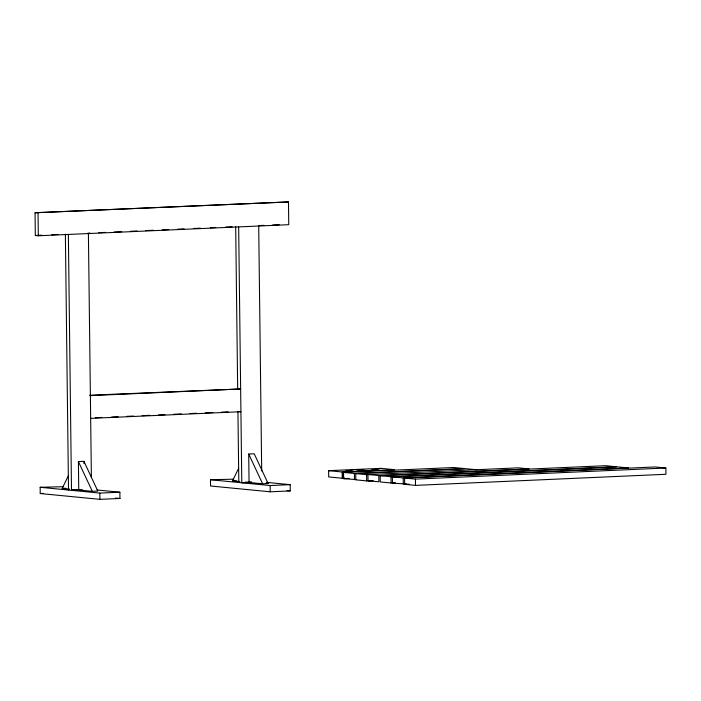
<?xml version="1.0" encoding="UTF-8"?>
<svg xmlns="http://www.w3.org/2000/svg" width="701" height="701" viewBox="0 0 701 701"><rect width="100%" height="100%" fill="white"/><g stroke="black" fill="none" stroke-linecap="round" stroke-linejoin="round"><path stroke-width="1.05" d="M69.513 489.114L62.205 488.404L68.339 475.813M239.812 481.569L232.504 480.86L238.647 468.268M328.611 470.669L342.176 471.992L353.654 469.556L328.611 470.669L328.69 476.925L342.254 478.24L344.34 477.802M342.929 471.957L354.408 469.53L367.972 470.844L342.929 471.957L343.008 478.213M35.05 212.745L288.479 201.941L288.759 224.688L38.31 235.781L35.33 235.492L35.05 212.745L288.479 201.941M35.33 235.492L41.894 235.203M51.734 234.765L58.297 234.476M87.827 233.161L90.008 233.065M98.762 232.679L105.325 232.39M114.07 232.005L121.729 231.663M130.474 231.277L137.037 230.98M145.782 230.594L153.44 230.261M162.194 229.867L168.748 229.577M177.502 229.192L184.065 228.903M193.905 228.465L200.468 228.175M210.309 227.737L215.777 227.492M225.626 227.063L232.18 226.765M258.432 225.608L263.9 225.363M272.645 224.977L279.208 224.688M89.57 395.233L240.645 388.967L90.385 395.627M95.301 417.743L101.829 417.454M111.634 417.016L118.162 416.727M126.872 416.341L133.409 416.052M142.119 415.667L149.742 415.325M158.452 414.939L164.989 414.65M173.699 414.265L181.322 413.932M190.032 413.546L196.56 413.257M205.27 412.871L212.894 412.53M221.604 412.144L228.14 411.855M90.657 418.366L240.925 411.715L237.937 411.426L238.813 482.498M78.407 461.582L83.918 461.337L97.833 491.094L92.322 491.331L78.757 490.017L78.407 461.582L92.322 491.331M248.706 454.038L254.218 453.792L268.132 483.55L262.621 483.786L249.057 482.472L248.706 454.038L262.621 483.786M343.543 472.404L453.731 467.523L464.588 468.583L354.391 473.464L343.543 472.404L343.613 478.66L356.651 479.615M97.088 489.99L119.88 492.207L119.959 498.464L99.919 499.349L40.237 493.539L40.159 487.283L63.449 486.713M266.31 482.341L290.179 484.663L290.258 490.919L270.218 491.804L210.537 485.995L210.458 479.738L233.748 479.169M373.221 480.614L366.676 480.904L355.828 479.852L355.749 473.596L465.946 468.715L476.794 469.766M355.749 473.596L366.597 474.647L518.223 467.839L529.071 468.899L378.803 475.55L367.955 474.498L368.025 480.755L378.882 481.806L378.803 475.55M62.205 488.404L65.876 488.238M232.504 480.86L236.184 480.693M380.161 475.69L605.559 465.701L616.416 466.752L391.009 476.741L380.161 475.69L380.24 481.938L391.088 482.998L395.469 482.805M71.668 489.903L77.995 489.622M245.14 482.218L251.58 481.938M82.429 489.85L71.493 490.341L68.365 234.449M251.282 482.376L241.792 482.787L238.664 226.905M343.613 478.66L349.072 478.415M392.367 476.873L617.765 466.892L628.622 467.944L403.224 477.933L392.367 476.873L392.446 483.129L406.58 484.04M40.237 493.539L43.401 493.399M404.573 478.064L655.023 466.971L665.871 468.023L665.95 474.279L415.509 485.372L404.652 484.321L404.573 478.064L415.43 479.116L665.871 468.023M368.025 480.755L372.38 480.562M40.159 487.283L99.84 493.092L119.88 492.207M210.458 479.738L270.148 485.548L290.179 484.663M392.446 483.129L394.637 483.033M404.652 484.321L409.025 484.119M266.047 483.339L268.132 483.55M286.998 490.604L290.258 490.919M115.612 498.043L119.959 498.464M415.43 479.116L415.509 485.372M403.224 477.933L403.294 484.189M391.009 476.741L391.088 482.998M366.597 474.647L366.676 480.904M354.391 473.464L354.469 479.721M342.176 471.992L342.254 478.24M270.148 485.548L270.218 491.804M258.704 226.02L261.692 470.967M235.685 226.616L237.674 389.554M99.84 493.092L99.919 499.349M88.405 233.564L91.384 477.416M83.918 461.337L83.945 463.527M65.377 234.16L68.505 490.043M38.038 213.034L38.31 235.781M380.205 468.382L368.726 470.809L355.162 469.495L380.205 468.382M380.958 468.347L369.48 470.783L394.523 469.67L380.958 468.347"/></g></svg>
